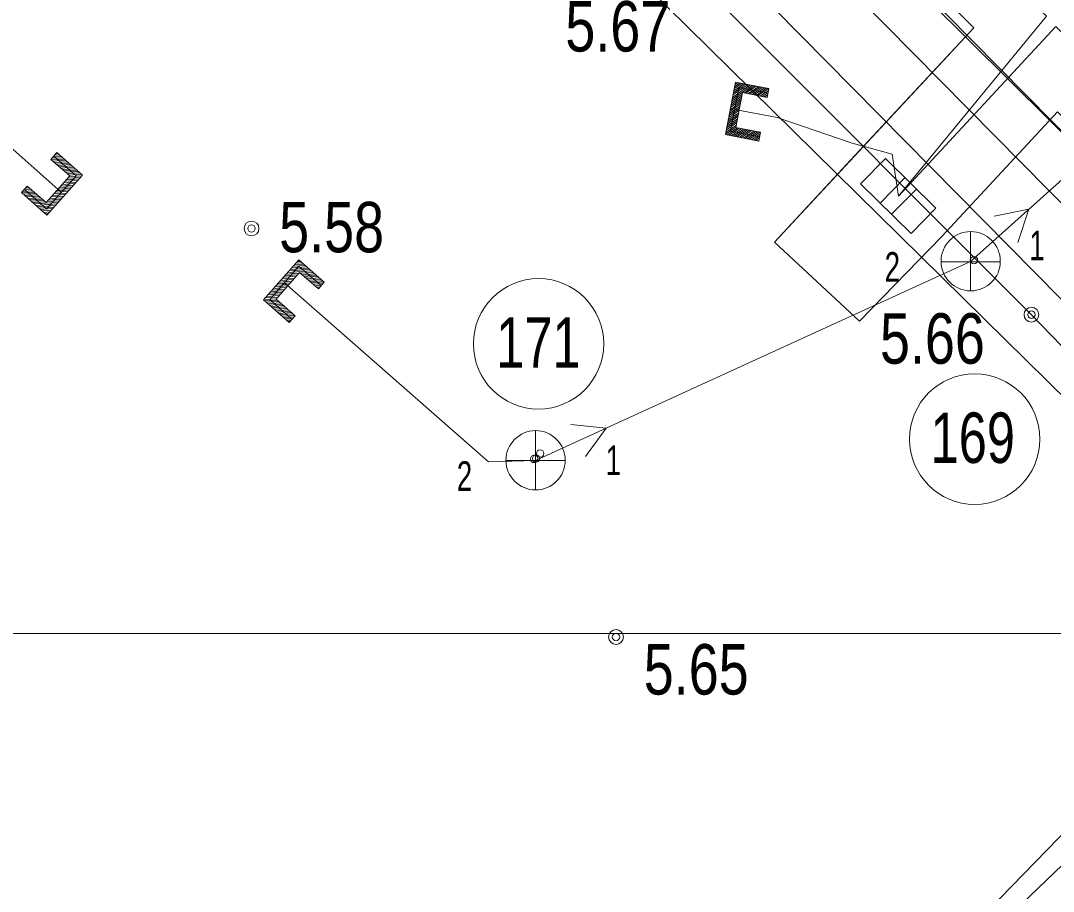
# Model space of a CAD drawing. Extents: x 0 to 13523, y 0 to 164340.
# Drawn here: x 13519.1884 to 13519.6309, y 164333.7824 to 164334.1553 of the extents above; entities that cross this region are included whole.
import ezdxf

# ---------------------------------------------------------------- set-up
doc = ezdxf.new("R2010")
doc.units = 0
doc.header["$LTSCALE"] = 0.01
for name, color, linetype, lineweight in [('10', 7, 'Continuous', 13), ('12', 7, 'Continuous', 13), ('13', 7, 'Continuous', 13), ('16', 7, 'Continuous', 13), ('17', 7, 'Continuous', 13), ('18', 7, 'Continuous', 13), ('19', 7, 'Continuous', 13), ('23', 7, 'Continuous', 13), ('28', 7, 'Continuous', 13), ('33', 7, 'Continuous', 13), ('37', 7, 'Continuous', 13), ('4', 7, 'Continuous', 13), ('5', 7, 'Continuous', 13), ('7', 7, 'Continuous', 13), ('9', 7, 'Continuous', 13)]:
    doc.layers.add(name, color=color, linetype=linetype, lineweight=lineweight)
doc.layers.add('30', color=7, linetype='Continuous')

msp = doc.modelspace()

# ---------------------------------------------------------------- linework, layer by layer
at = {"layer": '10'}
msp.add_line((13517.88, 164333.8928), (13520.1356, 164333.8928), dxfattribs=at)
at = {"layer": '12'}
for p, q in [((13519.1315, 164334.1477), (13519.2058, 164334.0818)), ((13519.2039, 164334.0988), (13519.2014, 164334.0959)), ((13519.2057, 164334.0972), (13519.2024, 164334.097)), ((13519.2027, 164334.0973), (13519.2122, 164334.0889)), ((13519.205, 164334.0978), (13519.203, 164334.0977)), ((13519.2043, 164334.0984), (13519.2036, 164334.0984)), ((13519.2039, 164334.0988), (13519.2149, 164334.0891)), ((13519.2014, 164334.0959), (13519.2095, 164334.0888)), ((13519.207, 164334.096), (13519.2016, 164334.0957)), ((13519.2063, 164334.0966), (13519.2018, 164334.0964)), ((13519.2077, 164334.0955), (13519.2023, 164334.0951)), ((13519.2083, 164334.0949), (13519.203, 164334.0945)), ((13519.209, 164334.0943), (13519.2036, 164334.0939)), ((13519.2097, 164334.0937), (13519.2043, 164334.0933)), ((13519.2103, 164334.0931), (13519.205, 164334.0927)), ((13519.2095, 164334.0888), (13519.1994, 164334.0774)), ((13519.2122, 164334.0889), (13519.1995, 164334.0747)), ((13519.2149, 164334.0891), (13519.1997, 164334.072)), ((13519.211, 164334.0925), (13519.2056, 164334.0921)), ((13519.2117, 164334.0919), (13519.2063, 164334.0916)), ((13519.2124, 164334.0913), (13519.207, 164334.091)), ((13519.213, 164334.0907), (13519.2077, 164334.0904)), ((13519.2137, 164334.0901), (13519.2083, 164334.0898)), ((13519.2144, 164334.0895), (13519.209, 164334.0892)), ((13519.2147, 164334.0889), (13519.2093, 164334.0886)), ((13519.1913, 164334.0845), (13519.1888, 164334.0817)), ((13519.1916, 164334.0843), (13519.191, 164334.0842)), ((13519.1994, 164334.0774), (13519.1913, 164334.0845)), ((13519.2105, 164334.0842), (13519.2051, 164334.0838)), ((13519.2111, 164334.0849), (13519.2057, 164334.0845)), ((13519.2117, 164334.0855), (13519.2063, 164334.0852)), ((13519.2123, 164334.0862), (13519.2069, 164334.0859)), ((13519.2129, 164334.0869), (13519.2075, 164334.0865)), ((13519.2135, 164334.0875), (13519.2081, 164334.0872)), ((13519.2141, 164334.0882), (13519.2087, 164334.0879)), ((13519.1997, 164334.072), (13519.1888, 164334.0817)), ((13519.1942, 164334.0819), (13519.1889, 164334.0816)), ((13519.1936, 164334.0825), (13519.1892, 164334.0822)), ((13519.1949, 164334.0813), (13519.1896, 164334.081)), ((13519.1929, 164334.0831), (13519.1898, 164334.0829)), ((13519.1995, 164334.0747), (13519.19, 164334.0831)), ((13519.1956, 164334.0807), (13519.1902, 164334.0804)), ((13519.1922, 164334.0837), (13519.1904, 164334.0836)), ((13519.1963, 164334.0801), (13519.1909, 164334.0798)), ((13519.1969, 164334.0795), (13519.1916, 164334.0792)), ((13519.2063, 164334.0795), (13519.2009, 164334.0791)), ((13519.2069, 164334.0801), (13519.2015, 164334.0798)), ((13519.2075, 164334.0808), (13519.2021, 164334.0805)), ((13519.2081, 164334.0815), (13519.2027, 164334.0811)), ((13519.2087, 164334.0822), (13519.2033, 164334.0818)), ((13519.2093, 164334.0828), (13519.2039, 164334.0825)), ((13519.2099, 164334.0835), (13519.2045, 164334.0832)), ((13519.1976, 164334.0789), (13519.1922, 164334.0786)), ((13519.1983, 164334.0783), (13519.1929, 164334.078)), ((13519.1989, 164334.0777), (13519.1936, 164334.0774)), ((13519.2045, 164334.0774), (13519.1942, 164334.0768)), ((13519.2039, 164334.0768), (13519.1949, 164334.0762)), ((13519.2033, 164334.0761), (13519.1956, 164334.0756)), ((13519.2027, 164334.0754), (13519.1963, 164334.075)), ((13519.2051, 164334.0781), (13519.1997, 164334.0778)), ((13519.2057, 164334.0788), (13519.2003, 164334.0785)), ((13519.2021, 164334.0748), (13519.1969, 164334.0744)), ((13519.2016, 164334.0741), (13519.1976, 164334.0738)), ((13519.201, 164334.0734), (13519.1983, 164334.0732)), ((13519.2004, 164334.0727), (13519.1989, 164334.0726)), ((13519.1998, 164334.0721), (13519.1996, 164334.072))]:
    msp.add_line(p, q, dxfattribs=at)
at = {"layer": '13'}
for centre in [(13519.41034, 164334.0169), (13519.41034, 164334.0169), (13519.59719, 164333.97609), (13519.59719, 164333.97609)]:
    msp.add_circle(centre, 0.02794, dxfattribs=at)
at = {"layer": '16'}
msp.add_lwpolyline([(13519.1969, 164334.5386), (13519.3072, 164334.43), (13519.5777, 164334.1638), (13519.7834, 164333.9598), (13519.8727, 164333.8712)], dxfattribs=at)
at = {"layer": '17'}
for centre in [(13519.28736, 164334.0663), (13519.28736, 164334.0663), (13519.6215, 164334.0294), (13519.6215, 164334.0294), (13519.44352, 164333.89135), (13519.44352, 164333.89135)]:
    msp.add_circle(centre, 0.00317, dxfattribs=at)
at = {"layer": '18'}
msp.add_lwpolyline([(13521.4928, 164333.4166), (13520.2373, 164334.6649), (13520.5284, 164334.9578), (13520.7006, 164335.1308), (13522.5058, 164333.587), (13522.7255, 164333.8156), (13520.9244, 164335.3558), (13521.7463, 164336.1831), (13521.4738, 164336.4132), (13521.33, 164336.2687), (13519.9851, 164334.9154), (13519.2569, 164334.3665), (13519.7281, 164333.9029), (13520.2124, 164333.4244), (13520.8589, 164332.7858), (13521.2002, 164332.4452)], dxfattribs=at)
for points in [[(13518.4037, 164333.5057), (13518.5279, 164333.384), (13518.8838, 164333.0348), (13519.7281, 164333.9029), (13519.2569, 164334.3665)], [(13518.4037, 164333.5057), (13518.5279, 164333.384), (13518.8838, 164333.0348), (13519.7281, 164333.9029), (13519.2569, 164334.3665)], [(13519.7281, 164333.9029), (13518.8838, 164333.0348), (13519.0704, 164332.8496), (13519.2333, 164332.6891), (13519.3676, 164332.5562), (13520.2124, 164333.4244)]]:
    msp.add_lwpolyline(points, close=True, dxfattribs=at)
at = {"layer": '19'}
msp.add_lwpolyline([(13518.9198, 164333.0728), (13519.0968, 164333.2847), (13519.2765, 164333.4545), (13519.3869, 164333.5531), (13519.5269, 164333.6903), (13519.7462, 164333.9005), (13519.6215, 164334.0293), (13519.4897, 164334.1613), (13519.3409, 164334.3213), (13519.3748, 164334.3552)], dxfattribs=at)
at = {"layer": '23'}
for points in [[(13519.6156, 164334.0603), (13519.6204, 164334.0746), (13519.6055, 164334.0716)], [(13519.4305, 164333.9686), (13519.4393, 164333.9808), (13519.4242, 164333.9824)]]:
    msp.add_lwpolyline(points, dxfattribs=at)
at = {"layer": '28'}
for centre in [(13519.28736, 164334.0663), (13519.28736, 164334.0663), (13519.59689, 164334.05276), (13519.59689, 164334.05276), (13519.6215, 164334.0294), (13519.6215, 164334.0294), (13519.40845, 164333.9676), (13519.40845, 164333.9676), (13519.40928, 164333.96778), (13519.40928, 164333.96778), (13519.41099, 164333.96991), (13519.41099, 164333.96991), (13519.44352, 164333.89135), (13519.44352, 164333.89135)]:
    msp.add_circle(centre, 0.00159, dxfattribs=at)
at = {"layer": '33'}
for p, q in [((13519.5567, 164334.0772), (13519.5673, 164334.088)), ((13519.5616, 164334.0724), (13519.5722, 164334.0832))]:
    msp.add_line(p, q, dxfattribs=at)
msp.add_lwpolyline([(13519.57, 164334.0642), (13519.5483, 164334.0854), (13519.559, 164334.0963), (13519.5806, 164334.075)], close=True, dxfattribs=at)
at = {"layer": '37'}
for p, q in [((13519.5968, 164334.1523), (13519.2021, 164334.5441)), ((13519.5459, 164334.0975), (13519.5968, 164334.1523))]:
    msp.add_line(p, q, dxfattribs=at)
for points in [[(13519.2372, 164334.5808), (13519.2021, 164334.5441), (13519.5968, 164334.1523), (13519.5114, 164334.0604), (13519.5478, 164334.0266), (13519.5831, 164334.0629), (13519.6326, 164334.1162), (13519.8745, 164333.8748), (13519.9104, 164333.9107), (13519.6459, 164334.1752)], [(13519.1573, 164334.501), (13519.1859, 164334.4678), (13519.3138, 164334.3614), (13519.3198, 164334.3516), (13519.3194, 164334.3342), (13519.3139, 164334.3039), (13519.3097, 164334.2914), (13519.306, 164334.2723), (13519.3144, 164334.2611), (13519.336, 164334.2539), (13519.3491, 164334.2566), (13519.3579, 164334.2754), (13519.3662, 164334.3075), (13519.8351, 164333.8326), (13519.8713, 164333.8683), (13519.4126, 164334.3327), (13519.3572, 164334.3878), (13519.2218, 164334.5041), (13519.1957, 164334.5342)], [(13518.8838, 164333.0348), (13519.7281, 164333.9029), (13519.2569, 164334.3665), (13518.4037, 164333.5057)]]:
    msp.add_lwpolyline(points, close=True, dxfattribs=at)
for points in [[(13519.1573, 164334.501), (13519.1957, 164334.5342), (13519.2218, 164334.5041), (13519.3572, 164334.3878), (13519.4126, 164334.3327), (13519.8713, 164333.8683), (13519.8351, 164333.8326), (13519.3662, 164334.3075), (13519.3579, 164334.2754), (13519.3491, 164334.2566), (13519.336, 164334.2539), (13519.3144, 164334.2611), (13519.306, 164334.2723), (13519.3097, 164334.2914), (13519.3139, 164334.3039), (13519.3194, 164334.3342), (13519.3198, 164334.3516), (13519.3138, 164334.3614), (13519.1859, 164334.4678), (13519.1573, 164334.501), (13519.1957, 164334.5342)], [(13519.5645, 164334.0802), (13519.6319, 164334.1528), (13519.8925, 164333.8928)], [(13519.5831, 164334.0629), (13519.6326, 164334.1162), (13519.8745, 164333.8748)], [(13519.5459, 164334.0975), (13519.5114, 164334.0604), (13519.5478, 164334.0266), (13519.5831, 164334.0629)]]:
    msp.add_lwpolyline(points, dxfattribs=at)
at = {"layer": '4'}
for p, q in [((13519.5954, 164334.0649), (13519.5954, 164334.0395)), ((13519.6081, 164334.052), (13519.5827, 164334.052)), ((13519.409, 164333.9543), (13519.409, 164333.9797)), ((13519.3963, 164333.967), (13519.4217, 164333.967))]:
    msp.add_line(p, q, dxfattribs=at)
for centre in [(13519.59547, 164334.05228), (13519.59547, 164334.05228), (13519.40907, 164333.96702), (13519.40907, 164333.96702)]:
    msp.add_circle(centre, 0.0127, dxfattribs=at)
at = {"layer": '5'}
for p, q in [((13519.2925, 164334.0357), (13519.3076, 164334.0529)), ((13519.3076, 164334.0529), (13519.3185, 164334.0433)), ((13519.2952, 164334.0359), (13519.3077, 164334.0502)), ((13519.3033, 164334.0481), (13519.3124, 164334.0487)), ((13519.3039, 164334.0487), (13519.3117, 164334.0493)), ((13519.3045, 164334.0494), (13519.311, 164334.0499)), ((13519.3051, 164334.0501), (13519.3103, 164334.0504)), ((13519.3057, 164334.0508), (13519.3097, 164334.051)), ((13519.3063, 164334.0514), (13519.309, 164334.0516)), ((13519.3069, 164334.0521), (13519.3083, 164334.0522)), ((13519.3075, 164334.0528), (13519.3077, 164334.0528)), ((13519.3077, 164334.0502), (13519.3173, 164334.0418)), ((13519.2979, 164334.036), (13519.3079, 164334.0475)), ((13519.2998, 164334.044), (13519.3052, 164334.0444)), ((13519.3004, 164334.0447), (13519.3058, 164334.045)), ((13519.301, 164334.0454), (13519.3064, 164334.0457)), ((13519.3016, 164334.046), (13519.3069, 164334.0464)), ((13519.3022, 164334.0467), (13519.3075, 164334.0471)), ((13519.3027, 164334.0474), (13519.313, 164334.0481)), ((13519.3079, 164334.0475), (13519.316, 164334.0404)), ((13519.3084, 164334.0471), (13519.3137, 164334.0475)), ((13519.309, 164334.0465), (13519.3144, 164334.0469)), ((13519.3097, 164334.0459), (13519.3151, 164334.0463)), ((13519.3104, 164334.0454), (13519.3157, 164334.0457)), ((13519.311, 164334.0448), (13519.3164, 164334.0451)), ((13519.3117, 164334.0442), (13519.3171, 164334.0445)), ((13519.2962, 164334.0399), (13519.3016, 164334.0403)), ((13519.2968, 164334.0406), (13519.3022, 164334.041)), ((13519.2974, 164334.0413), (13519.3028, 164334.0417)), ((13519.298, 164334.042), (13519.3034, 164334.0423)), ((13519.2986, 164334.0426), (13519.304, 164334.043)), ((13519.2992, 164334.0433), (13519.3046, 164334.0437)), ((13519.3124, 164334.0436), (13519.3178, 164334.0439)), ((13519.3131, 164334.043), (13519.3184, 164334.0434)), ((13519.3137, 164334.0424), (13519.3181, 164334.0427)), ((13519.3144, 164334.0418), (13519.3175, 164334.042)), ((13519.3151, 164334.0412), (13519.3169, 164334.0413)), ((13519.3158, 164334.0406), (13519.3163, 164334.0407)), ((13519.316, 164334.0404), (13519.3185, 164334.0433)), ((13519.3035, 164334.0261), (13519.2925, 164334.0357)), ((13519.2927, 164334.0359), (13519.298, 164334.0362)), ((13519.293, 164334.0353), (13519.2984, 164334.0356)), ((13519.2932, 164334.0366), (13519.2986, 164334.0369)), ((13519.2938, 164334.0372), (13519.2992, 164334.0376)), ((13519.2944, 164334.0379), (13519.2998, 164334.0383)), ((13519.295, 164334.0386), (13519.3004, 164334.039)), ((13519.3047, 164334.0275), (13519.2952, 164334.0359)), ((13519.2956, 164334.0393), (13519.301, 164334.0396)), ((13519.306, 164334.0289), (13519.2979, 164334.036)), ((13519.2937, 164334.0347), (13519.299, 164334.035)), ((13519.2943, 164334.0341), (13519.2997, 164334.0344)), ((13519.295, 164334.0335), (13519.3004, 164334.0339)), ((13519.2957, 164334.0329), (13519.301, 164334.0333)), ((13519.2964, 164334.0323), (13519.3017, 164334.0327)), ((13519.297, 164334.0317), (13519.3024, 164334.0321)), ((13519.2977, 164334.0311), (13519.3031, 164334.0315)), ((13519.2984, 164334.0305), (13519.3037, 164334.0309)), ((13519.299, 164334.0299), (13519.3044, 164334.0303)), ((13519.2997, 164334.0294), (13519.3051, 164334.0297)), ((13519.3004, 164334.0288), (13519.3058, 164334.0291)), ((13519.3011, 164334.0282), (13519.3056, 164334.0285)), ((13519.3017, 164334.0276), (13519.305, 164334.0278)), ((13519.3024, 164334.027), (13519.3044, 164334.0271)), ((13519.3031, 164334.0264), (13519.3038, 164334.0265)), ((13519.3035, 164334.0261), (13519.306, 164334.0289))]:
    msp.add_line(p, q, dxfattribs=at)
for points in [[(13519.409, 164333.967), (13519.502, 164334.0095), (13519.5954, 164334.0522), (13519.7691, 164334.2076)], [(13519.3015, 164334.043), (13519.3889, 164333.9664), (13519.409, 164333.967)]]:
    msp.add_lwpolyline(points, dxfattribs=at)
at = {"layer": '7'}
for p, q in [((13519.4904, 164334.1065), (13519.4947, 164334.1289)), ((13519.494, 164334.1253), (13519.4983, 164334.1282)), ((13519.4941, 164334.1262), (13519.4974, 164334.1284)), ((13519.4943, 164334.127), (13519.4965, 164334.1286)), ((13519.4945, 164334.1279), (13519.4957, 164334.1287)), ((13519.4947, 164334.1289), (13519.509, 164334.1262)), ((13519.4947, 164334.1288), (13519.4948, 164334.1289)), ((13519.4926, 164334.108), (13519.4962, 164334.1267)), ((13519.4931, 164334.1208), (13519.4976, 164334.1239)), ((13519.4933, 164334.1217), (13519.5018, 164334.1275)), ((13519.4935, 164334.1226), (13519.5009, 164334.1277)), ((13519.4936, 164334.1235), (13519.5001, 164334.1279)), ((13519.4938, 164334.1244), (13519.4992, 164334.1281)), ((13519.4948, 164334.1095), (13519.4977, 164334.1245)), ((13519.4962, 164334.1267), (13519.5087, 164334.1243)), ((13519.4977, 164334.1245), (13519.5083, 164334.1224)), ((13519.4983, 164334.1243), (13519.5027, 164334.1274)), ((13519.4991, 164334.1242), (13519.5036, 164334.1272)), ((13519.5, 164334.124), (13519.5045, 164334.127)), ((13519.5009, 164334.1238), (13519.5053, 164334.1269)), ((13519.5018, 164334.1237), (13519.5062, 164334.1267)), ((13519.5027, 164334.1235), (13519.5071, 164334.1265)), ((13519.5035, 164334.1233), (13519.508, 164334.1264)), ((13519.5044, 164334.1232), (13519.5089, 164334.1262)), ((13519.5053, 164334.123), (13519.5089, 164334.1254)), ((13519.5062, 164334.1228), (13519.5087, 164334.1246)), ((13519.5071, 164334.1227), (13519.5085, 164334.1237)), ((13519.5083, 164334.1224), (13519.509, 164334.1262)), ((13519.4923, 164334.1164), (13519.4967, 164334.1195)), ((13519.4925, 164334.1173), (13519.4969, 164334.1204)), ((13519.4926, 164334.1182), (13519.4971, 164334.1212)), ((13519.4928, 164334.1191), (13519.4973, 164334.1221)), ((13519.493, 164334.12), (13519.4974, 164334.123)), ((13519.5079, 164334.1225), (13519.5084, 164334.1228)), ((13519.4914, 164334.112), (13519.4959, 164334.115)), ((13519.4916, 164334.1129), (13519.4961, 164334.1159)), ((13519.4918, 164334.1138), (13519.4962, 164334.1168)), ((13519.4919, 164334.1147), (13519.4964, 164334.1177)), ((13519.4921, 164334.1155), (13519.4966, 164334.1186)), ((13519.4906, 164334.1076), (13519.4951, 164334.1106)), ((13519.4908, 164334.1085), (13519.4952, 164334.1115)), ((13519.4909, 164334.1094), (13519.4954, 164334.1124)), ((13519.4911, 164334.1102), (13519.4956, 164334.1133)), ((13519.4913, 164334.1111), (13519.4957, 164334.1142)), ((13519.4904, 164334.1067), (13519.4949, 164334.1097)), ((13519.5047, 164334.1037), (13519.4904, 164334.1065)), ((13519.491, 164334.1063), (13519.4955, 164334.1094)), ((13519.4919, 164334.1062), (13519.4963, 164334.1092)), ((13519.5051, 164334.1056), (13519.4926, 164334.108)), ((13519.4928, 164334.106), (13519.4972, 164334.109)), ((13519.4937, 164334.1058), (13519.4981, 164334.1089)), ((13519.4945, 164334.1057), (13519.499, 164334.1087)), ((13519.5054, 164334.1075), (13519.4948, 164334.1095)), ((13519.4954, 164334.1055), (13519.4999, 164334.1085)), ((13519.4963, 164334.1053), (13519.5007, 164334.1084)), ((13519.4972, 164334.1052), (13519.5016, 164334.1082)), ((13519.4981, 164334.105), (13519.5025, 164334.108)), ((13519.4989, 164334.1048), (13519.5034, 164334.1079)), ((13519.4998, 164334.1047), (13519.5043, 164334.1077)), ((13519.5007, 164334.1045), (13519.5051, 164334.1075)), ((13519.5016, 164334.1043), (13519.5053, 164334.1069)), ((13519.5025, 164334.1041), (13519.5052, 164334.106)), ((13519.5047, 164334.1037), (13519.5054, 164334.1075)), ((13519.5033, 164334.104), (13519.505, 164334.1051)), ((13519.5042, 164334.1038), (13519.5048, 164334.1042))]:
    msp.add_line(p, q, dxfattribs=at)
for points in [[(13519.2196, 164334.5624), (13519.628, 164334.1572), (13519.5645, 164334.0802)], [(13519.5645, 164334.0802), (13519.628, 164334.1572), (13519.2196, 164334.5624)], [(13519.5645, 164334.0802), (13519.6319, 164334.1528), (13519.8925, 164333.8927)], [(13519.8925, 164333.8927), (13519.6319, 164334.1528), (13519.5645, 164334.0802)], [(13519.5645, 164334.0802), (13519.5619, 164334.0982), (13519.5447, 164334.1029), (13519.5125, 164334.1139), (13519.4944, 164334.1173)], [(13519.5645, 164334.0802), (13519.5619, 164334.0982), (13519.5447, 164334.1029), (13519.5125, 164334.1139), (13519.4944, 164334.1173)]]:
    msp.add_lwpolyline(points, dxfattribs=at)
at = {"layer": '9'}
msp.add_line((13519.3381, 164334.3771), (13519.8557, 164333.8529), dxfattribs=at)

# ---------------------------------------------------------------- texts
at = {"layer": '17', "width": 0.8}
for s, p in [('5.67', (13519.4218, 164334.1421)), ('5.58', (13519.2992, 164334.0561)), ('5.66', (13519.5566, 164334.0084)), ('5.65', (13519.4554, 164333.8667))]:
    msp.add_text(s, height=0.02159, dxfattribs=at).set_placement(p)
at = {"layer": '23', "width": 0.7}
for s, p in [('1', (13519.6206, 164334.0527)), ('2', (13519.5586, 164334.0435)), ('1', (13519.4391, 164333.9607)), ('2', (13519.3753, 164333.9539))]:
    msp.add_text(s, height=0.0127, dxfattribs=at).set_placement(p)
at = {"layer": '30', "width": 0.75}
for s, p in [('171', (13519.3922, 164334.0067)), ('169', (13519.5783, 164333.9659))]:
    msp.add_text(s, height=0.02159, dxfattribs=at).set_placement(p)

doc.saveas('drawing.dxf')
